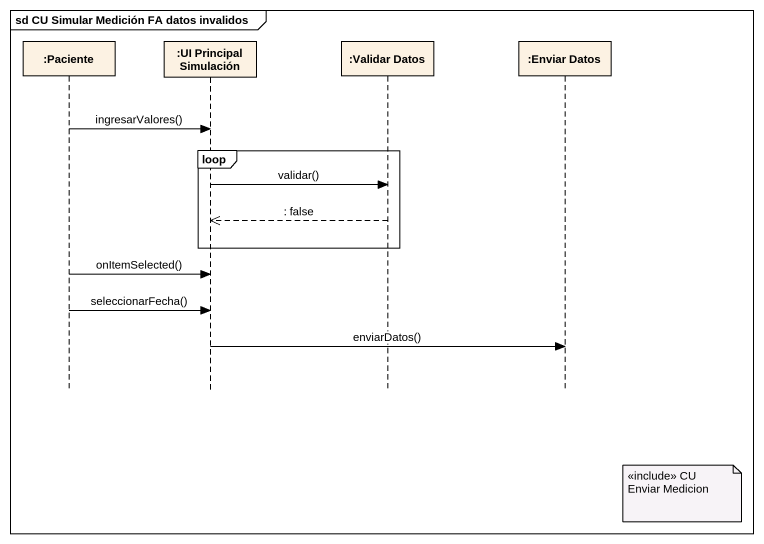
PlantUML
@startuml
mainframe sd CU Simular Medición FA datos invalidos
hide footbox
participant ":Paciente" as Paciente
participant ":UI Principal Simulación" as UI_Principal_Simulación
participant ":Validar Datos" as Validar_Datos
participant ":Enviar Datos" as Enviar_Datos

Paciente -> UI_Principal_Simulación : ingresarValores()
loop
  UI_Principal_Simulación -> Validar_Datos : validar()
  Validar_Datos -->> UI_Principal_Simulación : : false
end
Paciente -> UI_Principal_Simulación : onItemSelected()
Paciente -> UI_Principal_Simulación : seleccionarFecha()
UI_Principal_Simulación -> Enviar_Datos : enviarDatos()
note right of Enviar_Datos : <<include>> CU Enviar Medicion
@enduml
